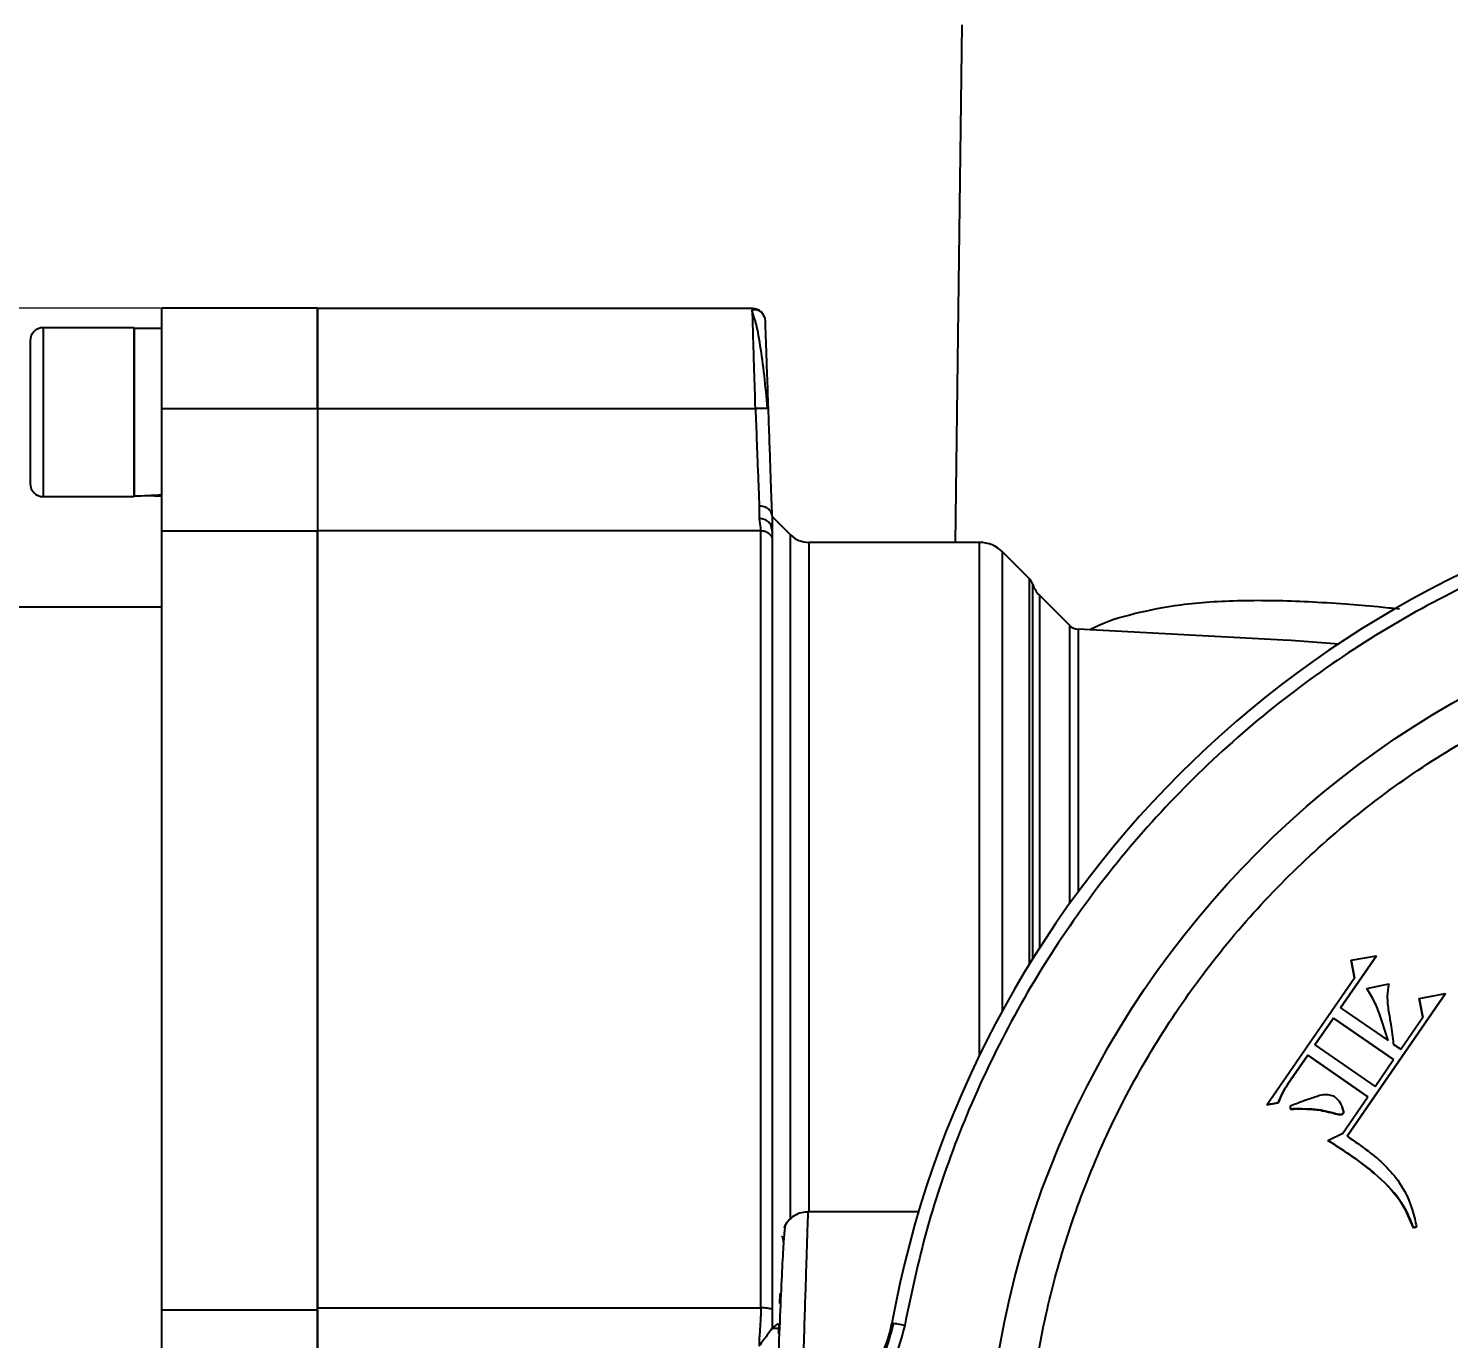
# Model space of a CAD drawing. Header units: millimetres. Extents: x 2371 to 4515, y 843 to 2359.
# Drawn here: x 3733.8 to 3843.1, y 2078.6 to 2179.4 of the extents above; entities that cross this region are included whole.
import ezdxf

# ---------------------------------------------------------------- set-up
doc = ezdxf.new("R2010")
doc.units = ezdxf.units.MM
doc.layers.add('AM_5', color=3, linetype='Continuous', lineweight=25)
doc.styles.add('SLDTEXTSTYLE1', font='txt.shx', dxfattribs={"width": 0.7, "bigfont": 'gbcbig.shx'})
doc.dimstyles.new('SLDDIMSTYLE12$0', dxfattribs={"dimtxt": 12, "dimasz": 10, "dimexe": 0, "dimexo": 0.0625, "dimgap": 0.875, "dimtad": 1, "dimdec": 1, "dimlfac": 1.8, "dimrnd": 1e-09, "dimzin": 12, "dimdsep": 46, "dimtxsty": 'SLDTEXTSTYLE1', "dimcen": 0.09, "dimdle": 8.16, "dimclrd": 3, "dimclre": 3, "dimadec": 0, "dimazin": 3, "dimtfac": 1, "dimtdec": 1, "dimtofl": 0, "dimtmove": 0, "dimatfit": 3, "dimfxl": 0, "dimfrac": 2, "dimtolj": 1, "dimlwd": 5, "dimlwe": 5, "dimarcsym": 0})

# ---------------------------------------------------------------- blocks, each defined once
blk = doc.blocks.new('*D51')
at = {"layer": 'AM_5', "color": 3, "lineweight": 5, "transparency": 16777216}
blk.add_line((3744, 2157.91), (3577.38, 2157.91), dxfattribs=at)
at = {"layer": 'AM_5', "color": 3, "linetype": 'Continuous', "lineweight": 5, "transparency": 16777216}
for p, q in [((3577.38, 2147.91), (3577.38, 1981.91)), ((3744, 1971.91), (3577.38, 1971.91))]:
    blk.add_line(p, q, dxfattribs=at)
at = {"layer": 'AM_5', "color": 3, "transparency": 16777216}
for points in [[(3575.71, 2147.91), (3579.05, 2147.91), (3577.38, 2157.91)], [(3575.71, 1981.91), (3579.05, 1981.91), (3577.38, 1971.91)]]:
    blk.add_solid(points, dxfattribs=at)
at = {"layer": 'Defpoints', "color": 0, "transparency": 16777216}
for p in [(3744.07, 2157.91), (3577.38, 1971.91), (3744.07, 1971.91)]:
    blk.add_point(p, dxfattribs=at)
at = {"layer": 'AM_5', "color": 0, "transparency": 16777216, "insert": (3570.51, 2064.91), "char_height": 12, "attachment_point": 5, "rotation": 90, "style": 'SLDTEXTSTYLE1'}
blk.add_mtext('\\A1;186', dxfattribs=at)

msp = doc.modelspace()

# ---------------------------------------------------------------- linework, layer by layer
at = {"color": 7, "linetype": 'Continuous', "lineweight": 25}
for p, q in [((3805.666, 2179.722), (3805.144, 2139.887)), ((3744.066, 2157.907), (3744.065, 2150.187)), ((3756.066, 2157.907), (3744.066, 2157.907)), ((3756.065, 2150.187), (3756.066, 2157.907)), ((3789.541, 2157.886), (3756.066, 2157.887)), ((3789.73, 2157.049), (3789.504, 2157.746)), ((3734.966, 2156.407), (3734.965, 2149.907)), ((3741.966, 2156.407), (3734.966, 2156.407)), ((3741.966, 2156.407), (3741.965, 2149.907)), ((3741.965, 2143.467), (3741.966, 2156.347)), ((3744.066, 2156.347), (3741.966, 2156.347)), ((3744.065, 2150.187), (3756.065, 2150.187)), ((3744.065, 2150.187), (3744.065, 2140.751)), ((3756.065, 2150.187), (3756.065, 2140.751)), ((3756.065, 2150.184), (3789.777, 2150.184)), ((3734.965, 2149.907), (3734.965, 2143.407)), ((3741.965, 2149.907), (3741.965, 2143.407)), ((3734.965, 2143.407), (3741.965, 2143.407)), ((3790.065, 2141.724), (3790.199, 2140.765)), ((3791.065, 2141.903), (3791.065, 2140.841)), ((3792.48, 2140.472), (3791.065, 2141.887)), ((3756.065, 2140.751), (3744.065, 2140.751)), ((3790.199, 2140.765), (3756.065, 2140.765)), ((3791.066, 2140.766), (3790.996, 2141.163)), ((3791.065, 2140.841), (3791.065, 2140.275)), ((3807.03, 2139.886), (3793.894, 2139.887)), ((3810.879, 2137.073), (3808.798, 2139.154)), ((3811.128, 2107.864), (3811.128, 2136.657)), ((3813.96, 2133.492), (3811.628, 2135.824)), ((3811.628, 2135.824), (3811.628, 2108.653)), ((3744.065, 2134.907), (3603.065, 2134.908)), ((3813.96, 2112.093), (3813.96, 2133.492)), ((3830.89, 2132.347), (3814.615, 2133.2)), ((3814.615, 2133.2), (3814.615, 2112.994)), ((3834.683, 2132.045), (3830.676, 2132.358)), ((3837.568, 2108.083), (3834.809, 2104.084)), ((3834.81, 2104.083), (3837.568, 2108.081)), ((3835.636, 2107.728), (3837.568, 2108.083)), ((3835.888, 2106.377), (3835.636, 2107.728)), ((3835.636, 2107.728), (3835.636, 2107.726)), ((3835.636, 2107.726), (3835.888, 2106.377)), ((3837.568, 2108.083), (3837.568, 2108.081)), ((3829.146, 2096.604), (3835.888, 2106.377)), ((3842.895, 2105.165), (3835.326, 2094.192)), ((3835.326, 2094.19), (3842.895, 2105.163)), ((3836.836, 2105.553), (3838.521, 2105.91)), ((3840.868, 2104.795), (3842.895, 2105.165)), ((3842.895, 2105.165), (3842.895, 2105.163)), ((3834.809, 2104.084), (3838.467, 2101.561)), ((3841.135, 2103.344), (3840.868, 2104.795)), ((3840.868, 2104.795), (3840.868, 2104.793)), ((3840.868, 2104.793), (3841.135, 2103.344)), ((3834.257, 2103.282), (3832.839, 2101.225)), ((3832.84, 2101.224), (3834.257, 2103.28)), ((3838.888, 2100.087), (3834.257, 2103.282)), ((3834.257, 2103.28), (3834.257, 2103.282)), ((3834.257, 2103.28), (3838.887, 2100.086)), ((3839.44, 2100.889), (3841.135, 2103.344)), ((3832.839, 2101.225), (3837.47, 2098.03)), ((3838.867, 2101.284), (3839.44, 2100.889)), ((3832.287, 2100.426), (3830.787, 2098.253)), ((3830.787, 2098.251), (3832.287, 2100.424)), ((3836.918, 2097.231), (3832.287, 2100.426)), ((3832.287, 2100.426), (3832.287, 2100.424)), ((3832.287, 2100.424), (3836.917, 2097.23)), ((3837.47, 2098.03), (3838.888, 2100.087)), ((3830.787, 2098.253), (3830.787, 2098.251)), ((3830.014, 2096.764), (3829.146, 2096.604)), ((3829.146, 2096.602), (3830.014, 2096.761)), ((3829.146, 2096.604), (3829.146, 2096.602)), ((3830.014, 2096.764), (3830.014, 2096.761)), ((3830.951, 2096.286), (3830.954, 2096.535)), ((3834.933, 2096.427), (3834.933, 2096.429)), ((3834.984, 2094.429), (3836.918, 2097.231)), ((3834.201, 2095.983), (3834.201, 2095.981)), ((3835.01, 2095.929), (3835.01, 2095.931)), ((3833.838, 2093.871), (3834.984, 2094.429)), ((3833.838, 2093.871), (3833.838, 2093.869)), ((3802.326, 2088.365), (3793.81, 2088.365)), ((3840.647, 2087.234), (3840.416, 2087.142)), ((3840.416, 2087.14), (3840.647, 2087.232)), ((3840.416, 2087.142), (3840.416, 2087.14)), ((3840.647, 2087.234), (3840.647, 2087.232)), ((3791.659, 2082.073), (3791.633, 2081.326)), ((3791.659, 2082.082), (3791.659, 2082.073)), ((3744.065, 2080.84), (3756.065, 2080.84)), ((3744.065, 2080.84), (3744.065, 2072.902)), ((3756.065, 2080.993), (3790.199, 2080.982)), ((3756.065, 2080.84), (3756.065, 2073.998)), ((3791.065, 2080.878), (3791.065, 2079.422)), ((3791.049, 2079.394), (3791.065, 2079.422)), ((3791.566, 2079.394), (3791.049, 2079.394)), ((3791.065, 2079.422), (3791.544, 2079.786)), ((3791.579, 2079.773), (3791.551, 2078.979)), ((3791.579, 2079.787), (3791.579, 2079.773))]:
    msp.add_line(p, q, dxfattribs=at)
at = {"color": 7, "linetype": 'Continuous', "lineweight": 25, "flags": 128}
for points in [[(3790.065, 2142.68), (3790.065, 2142.547), (3790.065, 2142.417), (3790.065, 2142.292), (3790.065, 2142.17), (3790.065, 2142.052), (3790.065, 2141.939), (3790.065, 2141.829), (3790.065, 2141.724)], [(3744.065, 2140.751), (3744.065, 2139.493), (3744.065, 2137.889), (3744.065, 2135.947), (3744.065, 2133.677), (3744.065, 2131.088), (3744.065, 2128.193), (3744.065, 2125.006), (3744.065, 2121.54), (3744.065, 2117.812), (3744.065, 2113.839), (3744.065, 2109.64), (3744.065, 2105.234), (3744.065, 2100.641), (3744.065, 2095.883), (3744.065, 2090.982), (3744.065, 2085.959), (3744.065, 2080.84)], [(3756.065, 2080.84), (3756.065, 2085.959), (3756.065, 2090.981), (3756.065, 2095.883), (3756.065, 2100.641), (3756.065, 2105.234), (3756.065, 2109.64), (3756.065, 2113.839), (3756.065, 2117.812), (3756.065, 2121.54), (3756.065, 2125.006), (3756.065, 2128.193), (3756.065, 2131.088), (3756.065, 2133.677), (3756.065, 2135.947), (3756.065, 2137.889), (3756.065, 2139.493), (3756.065, 2140.751)], [(3790.199, 2080.982), (3790.199, 2086.099), (3790.199, 2091.117), (3790.199, 2096.015), (3790.199, 2100.768), (3790.199, 2105.355), (3790.199, 2109.755), (3790.199, 2113.947), (3790.199, 2117.913), (3790.199, 2121.633), (3790.199, 2125.09), (3790.199, 2128.269), (3790.199, 2131.154), (3790.199, 2133.733), (3790.199, 2135.993), (3790.199, 2137.924), (3790.199, 2139.517), (3790.199, 2140.765)], [(3791.065, 2140.275), (3791.065, 2139.036), (3791.065, 2137.453), (3791.065, 2135.534), (3791.065, 2133.289), (3791.065, 2130.726), (3791.065, 2127.86), (3791.065, 2124.701), (3791.065, 2121.266), (3791.065, 2117.571), (3791.065, 2113.631), (3791.065, 2109.466), (3791.065, 2105.094), (3791.065, 2100.536), (3791.065, 2095.814), (3791.065, 2090.948), (3791.065, 2085.962), (3791.065, 2080.878)], [(3792.479, 2087.865), (3792.479, 2090.547), (3792.479, 2095.335), (3792.479, 2099.98), (3792.479, 2104.463), (3792.479, 2108.761), (3792.479, 2112.855), (3792.48, 2116.726), (3792.48, 2120.355), (3792.48, 2123.727), (3792.48, 2126.824), (3792.48, 2129.634), (3792.48, 2132.142), (3792.48, 2134.337), (3792.48, 2136.209), (3792.48, 2137.75), (3792.48, 2138.951), (3792.48, 2139.807), (3792.48, 2140.315), (3792.48, 2140.472)], [(3793.894, 2139.887), (3793.894, 2139.842), (3793.894, 2139.491), (3793.894, 2138.791), (3793.894, 2137.745), (3793.894, 2136.358), (3793.894, 2134.637), (3793.894, 2132.59), (3793.894, 2130.227), (3793.894, 2127.558), (3793.894, 2124.595), (3793.894, 2121.354), (3793.894, 2117.849), (3793.894, 2114.095), (3793.894, 2110.112), (3793.894, 2105.918), (3793.894, 2101.531), (3793.894, 2096.973), (3793.894, 2092.265), (3793.894, 2088.365)], [(3807.03, 2100.453), (3807.03, 2100.78), (3807.03, 2105.208), (3807.03, 2109.447), (3807.03, 2113.476), (3807.03, 2117.277), (3807.03, 2120.831), (3807.03, 2124.123), (3807.03, 2127.136), (3807.03, 2129.856), (3807.03, 2132.271), (3807.03, 2134.369), (3807.03, 2136.14), (3807.03, 2137.577), (3807.03, 2138.672), (3807.03, 2139.419), (3807.03, 2139.817), (3807.03, 2139.886)], [(3808.797, 2103.879), (3808.797, 2106.953), (3808.798, 2111.148), (3808.798, 2115.113), (3808.798, 2118.831), (3808.798, 2122.282), (3808.798, 2125.45), (3808.798, 2128.319), (3808.798, 2130.875), (3808.798, 2133.105), (3808.798, 2134.998), (3808.798, 2136.546), (3808.798, 2137.739), (3808.798, 2138.572), (3808.798, 2139.042), (3808.798, 2139.154)], [(3810.879, 2107.461), (3810.879, 2110.466), (3810.879, 2114.304), (3810.879, 2117.895), (3810.879, 2121.222), (3810.879, 2124.268), (3810.879, 2127.018), (3810.879, 2129.457), (3810.879, 2131.575), (3810.879, 2133.359), (3810.879, 2134.802), (3810.879, 2135.896), (3810.879, 2136.635), (3810.879, 2137.017), (3810.879, 2137.073)]]:
    msp.add_lwpolyline(points, dxfattribs=at)
at = {"color": 7, "linetype": 'Continuous', "lineweight": 25}
msp.add_circle((3878.988, 2065.497), 71.5, dxfattribs=at)
for centre, radius, start, end in [((3789.541, 2156.886), 1, 1.99976, 89.99975), ((3734.966, 2155.407), 1, 89.99969, 179.99969), ((3734.965, 2144.407), 1, 179.99969, 269.99969), ((3878.988, 2065.495), 80, 100.30604, 169.69383), ((3793.894, 2141.887), 2, 224.99969, 269.99969), ((3807.03, 2137.386), 2.5, 44.99977, 89.99969), ((3810.172, 2136.366), 1, 16.90237, 44.99987), ((3813.042, 2137.238), 2, 196.90236, 224.99969), ((3814.667, 2134.199), 1, 224.99969, 266.99945), ((3790.44, 2081.597), 10, 290.58663, 349.69385), ((3779.781, 1962.899), 118.693, 79.57321, 80.05575)]:
    msp.add_arc(centre, radius, start, end, dxfattribs=at)
for centre, start_param, end_param in [((3741.965, 2149.907), 4.712389, 4.9017857), ((3744.065, 2149.907), 4.6181163, 4.712389)]:
    msp.add_ellipse(centre, major_axis=(11.154, 0), ratio=0.5773503, start_param=start_param, end_param=end_param, dxfattribs=at)
for points in [[(3756.066, 2157.887), (3756.066, 2157.774), (3756.066, 2157.549), (3756.066, 2155.782), (3756.066, 2153.244), (3756.065, 2151.204), (3756.065, 2150.184)], [(3756.065, 2150.184), (3756.065, 2149.081), (3756.065, 2146.874), (3756.065, 2143.996), (3756.065, 2141.756), (3756.065, 2141.095), (3756.065, 2140.765)], [(3791.065, 2140.841), (3791.05, 2140.957), (3791.02, 2141.188), (3790.789, 2141.48), (3790.459, 2141.684), (3790.196, 2141.711), (3790.065, 2141.724)], [(3756.065, 2140.765), (3756.065, 2140.191), (3756.065, 2139.042), (3756.065, 2136.441), (3756.065, 2133.227), (3756.065, 2129.365), (3756.065, 2124.908), (3756.065, 2119.893), (3756.065, 2114.368), (3756.065, 2108.384), (3756.065, 2101.996), (3756.065, 2095.262), (3756.065, 2088.256), (3756.065, 2083.414), (3756.065, 2080.993)], [(3791.065, 2140.275), (3791.016, 2140.346), (3790.917, 2140.488), (3790.704, 2140.642), (3790.461, 2140.746), (3790.287, 2140.759), (3790.199, 2140.765)], [(3756.065, 2073.064), (3756.065, 2073.208), (3756.065, 2073.495), (3756.065, 2075.27), (3756.065, 2077.803), (3756.065, 2079.93), (3756.065, 2080.993)], [(3791.065, 2080.878), (3791.016, 2080.893), (3790.917, 2080.923), (3790.704, 2080.956), (3790.461, 2080.978), (3790.286, 2080.98), (3790.199, 2080.982)], [(3800.412, 2079.815), (3800.19, 2078.976), (3799.746, 2077.298), (3798.286, 2075.115), (3796.374, 2073.316), (3794.791, 2072.602), (3794, 2072.245)]]:
    msp.add_open_spline(points, degree=3, dxfattribs=at)
for points, knots in [([(3790.425, 2157.338), (3790.384, 2157.41), (3790.291, 2157.573), (3790.058, 2157.729), (3789.779, 2157.803), (3789.595, 2157.763), (3789.504, 2157.743)], [0, 0, 0, 0, 0.2110006, 0.4756494, 0.740464, 1, 1, 1, 1]), ([(3789.777, 2150.184), (3789.747, 2151.187), (3789.694, 2152.94), (3789.63, 2154.971), (3789.589, 2156.33), (3789.562, 2157.234), (3789.544, 2157.789), (3789.542, 2157.854), (3789.541, 2157.886)], [0, 0, 0, 0, 0.2452809, 0.42889926, 0.57905177, 0.72428424, 0.86459927, 1, 1, 1, 1]), ([(3790.705, 2150.193), (3790.629, 2151.045), (3790.474, 2152.777), (3790.151, 2155.09), (3789.886, 2156.604), (3789.758, 2156.971), (3789.73, 2157.049)], [0, 0, 0, 0, 0.2966354, 0.6024529, 0.914745, 1, 1, 1, 1]), ([(3790.776, 2150.182), (3790.745, 2151.073), (3790.683, 2152.857), (3790.605, 2155.077), (3790.551, 2156.625), (3790.544, 2156.822), (3790.54, 2156.921)], [0, 0, 0, 0, 0.249886, 0.4997488, 0.7497519, 1, 1, 1, 1]), ([(3733.966, 2155.407), (3733.966, 2155.333), (3733.966, 2155.22), (3733.966, 2154.535), (3733.966, 2153.825), (3733.965, 2152.944), (3733.965, 2151.663), (3733.965, 2150.599), (3733.965, 2149.907)], [0, 0, 0, 0, 0.2394568, 0.3683607, 0.5, 0.6316393, 0.7605432, 1, 1, 1, 1]), ([(3790.776, 2150.182), (3790.763, 2150.186), (3790.742, 2150.192), (3790.617, 2150.197), (3790.488, 2150.198), (3790.328, 2150.197), (3790.096, 2150.194), (3789.903, 2150.188), (3789.777, 2150.184)], [0, 0, 0, 0, 0.239471, 0.3683705, 0.5000015, 0.6316323, 0.7605311, 1, 1, 1, 1]), ([(3789.777, 2150.184), (3789.808, 2149.359), (3789.864, 2147.913), (3789.943, 2145.862), (3790.011, 2144.102), (3790.048, 2143.14), (3790.065, 2142.68)], [0, 0, 0, 0, 0.2851739, 0.500074, 0.7610217, 1, 1, 1, 1]), ([(3791.066, 2141.903), (3791.047, 2142.435), (3791.01, 2143.505), (3790.938, 2145.542), (3790.86, 2147.794), (3790.804, 2149.388), (3790.776, 2150.182)], [0, 0, 0, 0, 0.2485215, 0.4999911, 0.7509557, 1, 1, 1, 1]), ([(3733.965, 2149.907), (3733.965, 2149.215), (3733.965, 2148.151), (3733.965, 2146.87), (3733.965, 2145.989), (3733.965, 2145.279), (3733.965, 2144.593), (3733.965, 2144.48), (3733.965, 2144.407)], [0, 0, 0, 0, 0.2394568, 0.3683607, 0.5, 0.6316393, 0.7605432, 1, 1, 1, 1]), ([(3791.065, 2141.903), (3791.06, 2141.958), (3791.05, 2142.065), (3790.986, 2142.22), (3790.902, 2142.338), (3790.822, 2142.417), (3790.776, 2142.455), (3790.745, 2142.478), (3790.651, 2142.547), (3790.431, 2142.661), (3790.193, 2142.674), (3790.065, 2142.68)], [0, 0, 0, 0, 0.13274928, 0.2587097, 0.38346285, 0.46187539, 0.50802694, 0.51153962, 0.54269826, 0.7552829, 1, 1, 1, 1]), ([(3864.854, 2143.223), (3862.358, 2142.696), (3857.321, 2141.634), (3849.944, 2139.095), (3842.702, 2135.826), (3835.723, 2131.763), (3829.12, 2126.952), (3823.026, 2121.459), (3817.534, 2115.366), (3812.722, 2108.763), (3808.659, 2101.784), (3805.39, 2094.542), (3802.851, 2087.165), (3801.789, 2082.127), (3801.262, 2079.631)], [0, 0, 0, 0, 0.0799588, 0.1613715, 0.2441424, 0.3288926, 0.4142166, 0.5, 0.5857784, 0.6711024, 0.7558576, 0.8386237, 0.9200388, 1, 1, 1, 1]), ([(3815.502, 2133.154), (3815.598, 2133.209), (3816.596, 2133.783), (3818.911, 2134.448), (3821.948, 2135.058), (3824.768, 2135.327), (3827.167, 2135.434), (3829.699, 2135.433), (3832.366, 2135.341), (3835.03, 2135.171), (3837.371, 2134.978), (3838.78, 2134.836), (3839.336, 2134.779)], [0, 0, 0, 0, 0.0175251, 0.1841374, 0.3534819, 0.4507624, 0.5518318, 0.6514871, 0.7507207, 0.855208, 0.9429111, 1, 1, 1, 1]), ([(3810.488, 2065.504), (3810.543, 2067.593), (3810.652, 2071.771), (3811.562, 2078.11), (3813.048, 2084.462), (3815.222, 2090.828), (3818.053, 2097.051), (3821.567, 2103.074), (3825.721, 2108.766), (3830.464, 2114.027), (3835.726, 2118.771), (3841.418, 2122.925), (3847.44, 2126.438), (3853.663, 2129.27), (3860.029, 2131.441), (3866.381, 2132.936), (3872.72, 2133.814), (3878.988, 2134.099), (3885.255, 2133.814), (3891.594, 2132.936), (3897.946, 2131.441), (3904.312, 2129.27), (3910.535, 2126.438), (3916.558, 2122.925), (3922.25, 2118.771), (3927.511, 2114.027), (3932.254, 2108.766), (3936.409, 2103.074), (3939.922, 2097.051), (3942.753, 2090.828), (3944.927, 2084.462), (3946.413, 2078.11), (3947.323, 2071.771), (3947.433, 2067.593), (3947.488, 2065.504)], [0, 0, 0, 0, 0.0291236, 0.0582485, 0.08912, 0.1199941, 0.1519015, 0.1843128, 0.2170688, 0.25, 0.2829312, 0.3156872, 0.3480985, 0.3800059, 0.4108775, 0.4417515, 0.4708745, 0.5, 0.529123, 0.5582485, 0.58912, 0.6199941, 0.6519015, 0.6843128, 0.7170688, 0.75, 0.7829312, 0.8156872, 0.8480985, 0.8800059, 0.9108775, 0.9417515, 0.9708751, 1, 1, 1, 1]), ([(3838.467, 2101.561), (3838.274, 2102.2), (3837.969, 2103.206), (3837.448, 2104.557), (3837.041, 2105.219), (3836.836, 2105.553)], [0, 0, 0, 0, 0.4622699, 0.7292654, 1, 1, 1, 1]), ([(3838.521, 2105.91), (3838.465, 2105.596), (3838.375, 2105.091), (3838.427, 2104.386), (3838.478, 2104.003), (3838.503, 2103.811)], [0, 0, 0, 0, 0.4510454, 0.7247717, 1, 1, 1, 1]), ([(3838.503, 2103.811), (3838.561, 2103.483), (3838.665, 2102.9), (3838.789, 2102.057), (3838.841, 2101.542), (3838.867, 2101.284)], [0, 0, 0, 0, 0.3914898, 0.6955835, 1, 1, 1, 1]), ([(3830.787, 2098.253), (3830.696, 2098.114), (3830.513, 2097.835), (3830.239, 2097.344), (3830.096, 2096.976), (3830.014, 2096.764)], [0, 0, 0, 0, 0.2971536, 0.5945312, 1, 1, 1, 1]), ([(3830.014, 2096.761), (3830.073, 2096.917), (3830.192, 2097.229), (3830.447, 2097.73), (3830.663, 2098.06), (3830.787, 2098.251)], [0, 0, 0, 0, 0.2971762, 0.5946304, 1, 1, 1, 1]), ([(3830.954, 2096.535), (3831.264, 2096.659), (3831.884, 2096.907), (3832.741, 2097.19), (3833.423, 2097.439), (3833.94, 2097.395), (3834.223, 2097.307), (3834.355, 2097.224), (3834.373, 2097.213)], [0, 0, 0, 0, 0.27787332, 0.55583103, 0.75716214, 0.87074066, 0.98261798, 1, 1, 1, 1]), ([(3834.373, 2097.213), (3834.523, 2097.073), (3834.776, 2096.836), (3834.937, 2096.44), (3835.009, 2096.192), (3835.046, 2096.037), (3835.02, 2095.963), (3835.01, 2095.931)], [0, 0, 0, 0, 0.40769923, 0.69008284, 0.8437541, 0.93416118, 1, 1, 1, 1]), ([(3835.01, 2095.929), (3835.02, 2095.965), (3835.053, 2096.073), (3834.997, 2096.245), (3834.948, 2096.369), (3834.926, 2096.424)], [0, 0, 0, 0, 0.2145946, 0.6465803, 1, 1, 1, 1]), ([(3834.201, 2095.983), (3833.904, 2096.061), (3833.312, 2096.218), (3832.219, 2096.299), (3831.433, 2096.291), (3830.951, 2096.286)], [0, 0, 0, 0, 0.2800426, 0.5593015, 1, 1, 1, 1]), ([(3830.951, 2096.284), (3831.285, 2096.288), (3831.951, 2096.298), (3833.046, 2096.259), (3833.786, 2096.08), (3834.201, 2095.981)], [0, 0, 0, 0, 0.30527262, 0.61074651, 1, 1, 1, 1]), ([(3835.01, 2095.931), (3834.992, 2095.914), (3834.956, 2095.879), (3834.831, 2095.847), (3834.651, 2095.862), (3834.425, 2095.915), (3834.276, 2095.96), (3834.201, 2095.983)], [0, 0, 0, 0, 0.0876057, 0.1756397, 0.4450626, 0.7212942, 1, 1, 1, 1]), ([(3834.201, 2095.981), (3834.275, 2095.958), (3834.425, 2095.912), (3834.654, 2095.86), (3834.839, 2095.843), (3834.962, 2095.88), (3834.995, 2095.914), (3835.01, 2095.929)], [0, 0, 0, 0, 0.2779118, 0.5561017, 0.8354792, 0.9259082, 1, 1, 1, 1]), ([(3835.326, 2094.192), (3835.876, 2093.816), (3836.895, 2093.119), (3838.264, 2091.949), (3839.683, 2090.324), (3840.372, 2088.624), (3840.608, 2087.432), (3840.647, 2087.234)], [0, 0, 0, 0, 0.2213716, 0.4092764, 0.5964037, 0.9332213, 1, 1, 1, 1]), ([(3840.416, 2087.142), (3840.16, 2087.766), (3839.541, 2089.275), (3837.282, 2091.636), (3835.161, 2093.013), (3833.838, 2093.871)], [0, 0, 0, 0, 0.2094523, 0.5068834, 1, 1, 1, 1]), ([(3833.838, 2093.869), (3834.399, 2093.508), (3835.825, 2092.589), (3838.025, 2090.956), (3839.702, 2088.972), (3840.249, 2087.569), (3840.416, 2087.14)], [0, 0, 0, 0, 0.2084819, 0.5302845, 0.8564654, 1, 1, 1, 1]), ([(3793.876, 2088.364), (3793.689, 2088.355), (3793.301, 2088.336), (3792.748, 2088.091), (3792.265, 2087.696), (3792.069, 2087.33), (3791.972, 2087.149)], [0, 0, 0, 0, 0.2341083, 0.485653, 0.7448761, 1, 1, 1, 1]), ([(3793.81, 2088.365), (3793.808, 2088.314), (3793.805, 2088.212), (3793.78, 2087.442), (3793.747, 2086.431), (3793.711, 2085.302), (3793.663, 2083.796), (3793.598, 2081.788), (3793.513, 2079.128), (3793.411, 2075.913), (3793.332, 2073.447), (3793.292, 2072.172)], [0, 0, 0, 0, 0.1217334, 0.2456529, 0.3295313, 0.4143849, 0.5002146, 0.6112196, 0.7315209, 0.8611156, 1, 1, 1, 1]), ([(3792.096, 2087.247), (3792.082, 2087.283), (3792.041, 2087.395), (3791.959, 2086.467), (3791.846, 2084.57), (3791.717, 2081.736), (3791.573, 2078.164), (3791.427, 2074.328), (3791.328, 2071.601), (3791.285, 2070.401)], [0, 0, 0, 0, 0.0767643, 0.2381811, 0.3986006, 0.5581807, 0.7170876, 0.8754904, 1, 1, 1, 1]), ([(3791.831, 2086.453), (3791.834, 2086.47), (3791.846, 2086.532), (3791.895, 2086.207), (3791.931, 2085.971)], [0, 0, 0, 0, 0.272533, 1, 1, 1, 1]), ([(3790.199, 2080.982), (3790.187, 2080.58), (3790.166, 2079.873), (3790.09, 2079.036), (3790.062, 2078.46), (3790.069, 2078.175), (3790.071, 2078.045)], [0, 0, 0, 0, 0.3927265, 0.6900266, 0.8591704, 1, 1, 1, 1]), ([(3791.049, 2079.394), (3790.926, 2079.222), (3790.646, 2078.835), (3790.277, 2078.328), (3790.071, 2078.045)], [0, 0, 0, 0, 0.4434973, 1, 1, 1, 1]), ([(3801.262, 2079.631), (3801.029, 2078.728), (3800.554, 2076.891), (3798.969, 2074.478), (3796.877, 2072.488), (3795.154, 2071.692), (3794.308, 2071.302)], [0, 0, 0, 0, 0.2457963, 0.5, 0.7542037, 1, 1, 1, 1])]:
    msp.add_open_spline(points, degree=3, knots=knots, dxfattribs=at)

# ---------------------------------------------------------------- dimensions: what is measured, and where the dimension line sits
at = {"layer": 'AM_5'}
dim = msp.add_linear_dim(base=(3577.382, 1971.907), p1=(3744.066, 2157.907), p2=(3744.066, 1971.907), angle=90, dimstyle='SLDDIMSTYLE12$0', override={"dimlfac": 1, "dimpost": ''}, dxfattribs=at)
dim.commit()
dim.dimension.update_dxf_attribs({"geometry": '*D51', "text_midpoint": (3570.507, 2064.907)})

doc.saveas('drawing.dxf')
